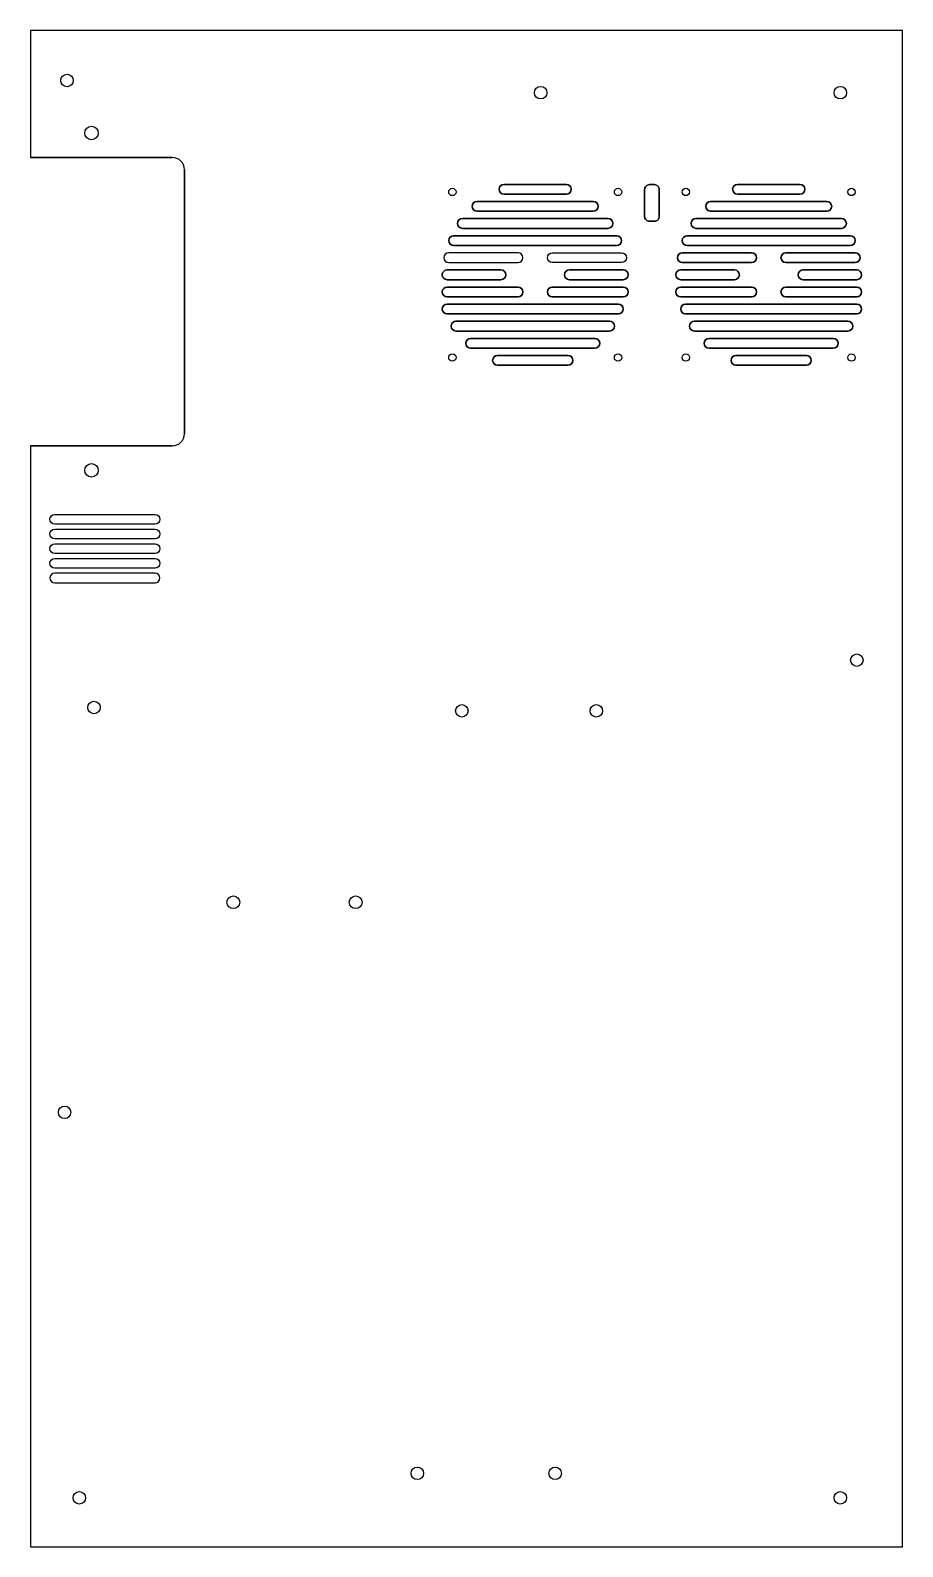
# Model space of a CAD drawing. Header units: millimetres. Extents: x -174 to 183, y -317 to 303.
import ezdxf

# ---------------------------------------------------------------- set-up
doc = ezdxf.new("R2010")
doc.units = ezdxf.units.MM
doc.layers.get('0').update_dxf_attribs({"linetype": 'CONTINUOUS'})

msp = doc.modelspace()

# ---------------------------------------------------------------- linework, layer by layer
for p, q in [((182.5, 303.4), (-174.15, 303.4)), ((-174.15, 303.4), (-174.15, 251.4)), ((182.5, 303.4), (-174.15, 303.4)), ((-174.15, 303.4), (-174.15, 251.4)), ((182.5, -316.9), (182.5, 303.4)), ((182.5, -316.9), (182.5, 303.4)), ((-174.15, 251.4), (-116.15, 251.4)), ((-116.15, 251.4), (-174.15, 251.4)), ((-111.15, 246.4), (-111.15, 138.4)), ((-111.15, 138.4), (-111.15, 246.4)), ((25.26, 212.4), (-3.09, 212.4)), ((-3.09, 208.4), (25.26, 208.4)), ((-116.15, 133.4), (-174.15, 133.4)), ((-174.15, 133.4), (-174.15, -316.9)), ((-174.15, 133.4), (-174.15, -316.9)), ((-174.15, 133.4), (-116.15, 133.4)), ((-174.15, -316.9), (182.5, -316.9)), ((-174.15, -316.9), (182.5, -316.9))]:
    msp.add_line(p, q)
for points in [[(45.01, 240.4), (19.51, 240.4, 1), (19.51, 236.4), (45.01, 236.4, 1)], [(45.01, 236.4), (19.51, 236.4, -1), (19.51, 240.4), (45.01, 240.4, -1)], [(77, 238.27), (77, 227.27, 0.414214), (79, 225.27), (81, 225.27, 0.414214), (83, 227.27), (83, 238.27, 0.414214), (81, 240.27), (79, 240.27, 0.414214)], [(83, 238.27), (83, 227.27, -0.414214), (81, 225.27), (79, 225.27, -0.414214), (77, 227.27), (77, 238.27, -0.414214), (79, 240.27), (81, 240.27, -0.414214)], [(114.99, 236.4), (140.49, 236.4, 1), (140.49, 240.4), (114.99, 240.4, 1)], [(140.49, 236.4), (114.99, 236.4, -1), (114.99, 240.4), (140.49, 240.4, -1)], [(56.01, 233.4), (8.51, 233.4, 1), (8.51, 229.4), (56.01, 229.4, 1)], [(56.01, 229.4), (8.51, 229.4, -1), (8.51, 233.4), (56.01, 233.4, -1)], [(151.49, 233.4), (103.99, 233.4, 1), (103.99, 229.4), (151.49, 229.4, 1)], [(103.99, 233.4), (151.49, 233.4, -1), (151.49, 229.4), (103.99, 229.4, -1)], [(2.51, 222.4), (62.01, 222.4, 1), (62.01, 226.4), (2.51, 226.4, 1)], [(62.01, 222.4), (2.51, 222.4, -1), (2.51, 226.4), (62.01, 226.4, -1)], [(157.49, 226.4), (97.99, 226.4, 1), (97.99, 222.4), (157.49, 222.4, 1)], [(97.99, 226.4), (157.49, 226.4, -1), (157.49, 222.4), (97.99, 222.4, -1)], [(-1.09, 215.4), (65.61, 215.4, 1), (65.61, 219.4), (-1.09, 219.4, 1)], [(65.61, 215.4), (-1.09, 215.4, -1), (-1.09, 219.4), (65.61, 219.4, -1)], [(161.09, 219.4), (94.39, 219.4, 1), (94.39, 215.4), (161.09, 215.4, 1)], [(161.09, 215.4), (94.39, 215.4, -1), (94.39, 219.4), (161.09, 219.4, -1)], [(-3.09, 208.4), (25.26, 208.4, 1), (25.26, 212.4), (-3.09, 212.4, 1)], [(67.61, 208.4), (39.26, 208.4, -1), (39.26, 212.4), (67.61, 212.4, -1)], [(67.61, 212.4, -1), (67.61, 208.4), (39.26, 208.4, -1), (39.26, 212.4)], [(120.74, 212.4), (92.39, 212.4, 1), (92.39, 208.4), (120.74, 208.4, 1)], [(92.39, 212.4), (120.74, 212.4, -1), (120.74, 208.4), (92.39, 208.4, -1)], [(134.74, 208.4), (163.09, 208.4, 1), (163.09, 212.4), (134.74, 212.4, 1)], [(134.74, 212.4), (163.09, 212.4, -1), (163.09, 208.4), (134.74, 208.4, -1)], [(-3.74, 201.4), (18.26, 201.4, 1), (18.26, 205.4), (-3.74, 205.4, 1)], [(18.26, 201.4), (-3.74, 201.4, -1), (-3.74, 205.4), (18.26, 205.4, -1)], [(46.26, 201.4), (68.26, 201.4, 1), (68.26, 205.4), (46.26, 205.4, 1)], [(68.26, 201.4), (46.26, 201.4, -1), (46.26, 205.4), (68.26, 205.4, -1)], [(113.74, 205.4), (91.74, 205.4, 1), (91.74, 201.4), (113.74, 201.4, 1)], [(113.74, 201.4), (91.74, 201.4, -1), (91.74, 205.4), (113.74, 205.4, -1)], [(141.74, 201.4), (163.74, 201.4, 1), (163.74, 205.4), (141.74, 205.4, 1)], [(141.74, 205.4), (163.74, 205.4, -1), (163.74, 201.4), (141.74, 201.4, -1)], [(25.26, 198.4), (-3.74, 198.4, 1), (-3.74, 194.4), (25.26, 194.4, 1)], [(-3.74, 198.4), (25.26, 198.4, -1), (25.26, 194.4), (-3.74, 194.4, -1)], [(68.26, 198.4), (39.26, 198.4, 1), (39.26, 194.4), (68.26, 194.4, 1)], [(39.26, 198.4), (68.26, 198.4, -1), (68.26, 194.4), (39.26, 194.4, -1)], [(91.74, 194.4), (120.74, 194.4, 1), (120.74, 198.4), (91.74, 198.4, 1)], [(91.74, 198.4), (120.74, 198.4, -1), (120.74, 194.4), (91.74, 194.4, -1)], [(134.74, 194.4), (163.74, 194.4, 1), (163.74, 198.4), (134.74, 198.4, 1)], [(134.74, 198.4), (163.74, 198.4, -1), (163.74, 194.4), (134.74, 194.4, -1)], [(66.26, 191.4), (-3.74, 191.4, 1), (-3.74, 187.4), (66.26, 187.4, 1)], [(-3.74, 191.4), (66.26, 191.4, -1), (66.26, 187.4), (-3.74, 187.4, -1)], [(163.74, 191.4), (93.74, 191.4, 1), (93.74, 187.4), (163.74, 187.4, 1)], [(163.74, 187.4), (93.74, 187.4, -1), (93.74, 191.4), (163.74, 191.4, -1)], [(-0.14, 180.4), (62.66, 180.4, 1), (62.66, 184.4), (-0.14, 184.4, 1)], [(62.66, 180.4), (-0.14, 180.4, -1), (-0.14, 184.4), (62.66, 184.4, -1)], [(97.34, 180.4), (160.14, 180.4, 1), (160.14, 184.4), (97.34, 184.4, 1)], [(97.34, 184.4), (160.14, 184.4, -1), (160.14, 180.4), (97.34, 180.4, -1)], [(5.86, 173.4), (56.66, 173.4, 1), (56.66, 177.4), (5.86, 177.4, 1)], [(56.66, 173.4), (5.86, 173.4, -1), (5.86, 177.4), (56.66, 177.4, -1)], [(103.34, 173.4), (154.14, 173.4, 1), (154.14, 177.4), (103.34, 177.4, 1)], [(103.34, 177.4), (154.14, 177.4, -1), (154.14, 173.4), (103.34, 173.4, -1)], [(16.86, 166.4), (45.66, 166.4, 1), (45.66, 170.4), (16.86, 170.4, 1)], [(45.66, 166.4), (16.86, 166.4, -1), (16.86, 170.4), (45.66, 170.4, -1)], [(143.14, 170.4), (114.34, 170.4, 1), (114.34, 166.4), (143.14, 166.4, 1)], [(143.14, 166.4), (114.34, 166.4, -1), (114.34, 170.4), (143.14, 170.4, -1)], [(-123.15, 105.4, -1), (-123.15, 101.4), (-164.15, 101.4, -1), (-164.15, 105.4)], [(-123.15, 105.4, -1), (-123.15, 101.4), (-164.15, 101.4, -1), (-164.15, 105.4)], [(-123.15, 99.4, -1), (-123.15, 95.4), (-164.15, 95.4, -1), (-164.15, 99.4)], [(-123.15, 99.4, -1), (-123.15, 95.4), (-164.15, 95.4, -1), (-164.15, 99.4)], [(-164.15, 89.4, -1), (-164.15, 93.4), (-123.15, 93.4, -1), (-123.15, 89.4)], [(-123.15, 93.4, -1), (-123.15, 89.4), (-164.15, 89.4, -1), (-164.15, 93.4)], [(-123.15, 87.4, -1), (-123.15, 83.4), (-164.15, 83.4, -1), (-164.15, 87.4)], [(-123.15, 87.4, -1), (-123.15, 83.4), (-164.15, 83.4, -1), (-164.15, 87.4)], [(-164.15, 77.4), (-123.15, 77.4, 1), (-123.15, 81.4), (-164.15, 81.4, 1)], [(-123.15, 81.4), (-164.15, 81.4, 1), (-164.15, 77.4), (-123.15, 77.4, 1)]]:
    msp.add_lwpolyline(points, format="xyb", close=True)
for centre, radius in [((-159.15, 282.9), 2.55), ((-159.15, 282.9), 2.55), ((34.5, 277.9), 2.55), ((34.5, 277.9), 2.55), ((157, 277.9), 2.55), ((157, 277.9), 2.55), ((-149.15, 261.4), 2.75), ((-149.15, 261.4), 2.75), ((-1.61, 237.27), 1.5), ((-1.61, 237.27), 1.5), ((66.13, 237.27), 1.5), ((66.13, 237.27), 1.5), ((93.87, 237.27), 1.5), ((93.87, 237.27), 1.5), ((161.61, 237.27), 1.5), ((161.61, 237.27), 1.5), ((-1.61, 169.53), 1.5), ((-1.61, 169.53), 1.5), ((66.13, 169.53), 1.5), ((66.13, 169.53), 1.5), ((93.87, 169.53), 1.5), ((93.87, 169.53), 1.5), ((161.61, 169.53), 1.5), ((161.61, 169.53), 1.5), ((-149.15, 123.4), 2.75), ((-149.15, 123.4), 2.75), ((163.75, 45.75), 2.55), ((163.75, 45.75), 2.55), ((-148.15, 26.4), 2.55), ((-148.15, 26.4), 2.55), ((2.25, 25), 2.55), ((2.25, 25), 2.55), ((57.25, 25), 2.55), ((57.25, 25), 2.55), ((-91.15, -53.29), 2.6), ((-91.15, -53.29), 2.6), ((-41.15, -53.29), 2.6), ((-41.15, -53.29), 2.6), ((-160.15, -139.2), 2.55), ((-160.15, -139.2), 2.55), ((-15.9, -286.9), 2.55), ((-15.9, -286.9), 2.55), ((40.4, -286.9), 2.55), ((40.4, -286.9), 2.55), ((-154.15, -296.9), 2.55), ((-154.15, -296.9), 2.55), ((157, -296.9), 2.55), ((157, -296.9), 2.55)]:
    msp.add_circle(centre, radius)
for centre, radius, start, end in [((-116.15, 246.4), 5, 0, 90), ((-116.15, 246.4), 5, 0, 90), ((-3.09, 210.4), 2, 90, 270), ((25.26, 210.4), 2, -90, 90), ((-116.15, 138.4), 5, -90, 0), ((-116.15, 138.4), 5, -90, 0)]:
    msp.add_arc(centre, radius, start, end)

doc.saveas('drawing.dxf')
